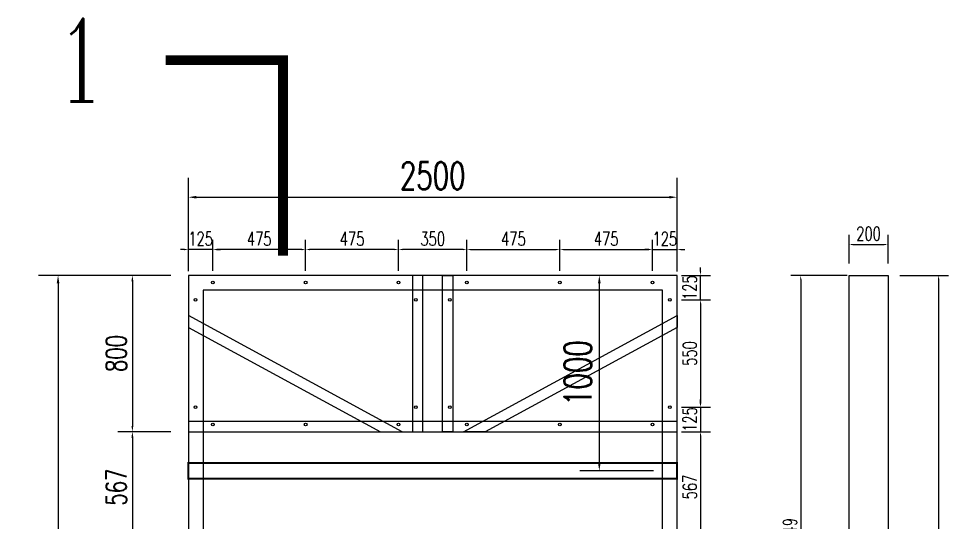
# Model space of a CAD drawing. Header units: millimetres. Extents: x -1443632 to -1307761, y 1430256 to 1527696.
# Drawn here: x -1415682 to -1410925, y 1485955 to 1488533 of the extents above; entities that cross this region are included whole.
import ezdxf

# ---------------------------------------------------------------- set-up
doc = ezdxf.new("R2010")
doc.units = ezdxf.units.MM
doc.header["$LTSCALE"] = 10
doc.layers.get('0').update_dxf_attribs({"linetype": 'CONTINUOUS'})
doc.layers.get('DEFPOINTS').update_dxf_attribs({"linetype": 'CONTINUOUS'})
for name, color, linetype in [('PUB_TEXT', 7, 'CONTINUOUS'), ('W-PLASTIC_RAILINGS塑木栏杆', 6, 'CONTINUOUS'), ('W-STEEL_FRAME钢架', 3, 'CONTINUOUS'), ('W-STEEL_KEEL钢龙骨', 5, 'CONTINUOUS')]:
    doc.layers.add(name, color=color, linetype=linetype)
doc.styles.add('_TCH_LABEL', font='COMPLEX', dxfattribs={"bigfont": 'GBCBIG'})
doc.styles.add('STANDARD_T3', font='simplex.shx', dxfattribs={"width": 0.7, "bigfont": 'gbcbig.shx'})
doc.dimstyles.new('W&&20', dxfattribs={"dimtxt": 70, "dimasz": 20, "dimexe": 50, "dimexo": 60, "dimgap": 20, "dimtad": 1, "dimdec": 0, "dimzin": 0, "dimdsep": 46, "dimtxsty": 'STANDARD_T3', "dimcen": 0.09, "dimclrd": 1, "dimclre": 1, "dimclrt": 7, "dimazin": 2, "dimtfac": 1, "dimtdec": 0, "dimtix": 1, "dimtmove": 2, "dimatfit": 3, "dimfxl": 0, "dimtolj": 1, "dimtzin": 0, "dimarcsym": 0})
doc.dimstyles.new('W&&30', dxfattribs={"dimtxt": 105, "dimasz": 30, "dimexe": 75, "dimexo": 90, "dimgap": 30, "dimtad": 1, "dimdec": 0, "dimzin": 0, "dimdsep": 46, "dimtxsty": 'STANDARD_T3', "dimcen": 0.09, "dimclrd": 1, "dimclre": 1, "dimclrt": 7, "dimazin": 2, "dimtfac": 1, "dimtdec": 0, "dimtix": 1, "dimtmove": 2, "dimatfit": 3, "dimfxl": 0, "dimtolj": 1, "dimtzin": 0, "dimarcsym": 0})
doc.dimstyles.new('W&&40', dxfattribs={"dimtxt": 140, "dimasz": 40, "dimexe": 100, "dimexo": 120, "dimgap": 40, "dimtad": 1, "dimdec": 0, "dimzin": 0, "dimdsep": 46, "dimtxsty": 'STANDARD_T3', "dimcen": 0.09, "dimclrd": 1, "dimclre": 1, "dimclrt": 7, "dimazin": 2, "dimtfac": 1, "dimtdec": 0, "dimtix": 1, "dimtmove": 2, "dimatfit": 3, "dimfxl": 0, "dimtolj": 1, "dimtzin": 0, "dimarcsym": 0})

# ---------------------------------------------------------------- blocks, each defined once
blk = doc.blocks.new('*D164')
at = {"layer": 'DEFPOINTS', "color": 0, "transparency": 16777216}
for p in [(-1412913.1, 1487350.9), (-1413388.1, 1487181.9), (-1412913.1, 1487181.9)]:
    blk.add_point(p, dxfattribs=at)
at = {"layer": 'W-PLASTIC_RAILINGS塑木栏杆', "color": 1, "lineweight": -2, "transparency": 16777216}
for p, q in [((-1413388.1, 1487241.9), (-1413388.1, 1487400.9)), ((-1412913.1, 1487241.9), (-1412913.1, 1487400.9)), ((-1413368.1, 1487350.9), (-1412933.1, 1487350.9))]:
    blk.add_line(p, q, dxfattribs=at)
at = {"layer": 'W-PLASTIC_RAILINGS塑木栏杆', "color": 1, "transparency": 16777216}
for points in [[(-1413368.1, 1487354.2), (-1413368.1, 1487347.5), (-1413388.1, 1487350.9)], [(-1412933.1, 1487354.2), (-1412933.1, 1487347.5), (-1412913.1, 1487350.9)]]:
    blk.add_solid(points, dxfattribs=at)
at = {"layer": 'W-PLASTIC_RAILINGS塑木栏杆', "color": 7, "transparency": 16777216, "insert": (-1413150.6, 1487405.9), "char_height": 70, "attachment_point": 5, "style": 'STANDARD_T3'}
blk.add_mtext('\\A1;475', dxfattribs=at)
blk = doc.blocks.new('*D165')
at = {"layer": 'DEFPOINTS', "color": 0, "transparency": 16777216}
for p in [(-1412438.1, 1487350.9), (-1412913.1, 1487181.9), (-1412438.1, 1487181.9)]:
    blk.add_point(p, dxfattribs=at)
at = {"layer": 'W-PLASTIC_RAILINGS塑木栏杆', "color": 1, "lineweight": -2, "transparency": 16777216}
for p, q in [((-1412913.1, 1487241.9), (-1412913.1, 1487400.9)), ((-1412438.1, 1487241.9), (-1412438.1, 1487400.9)), ((-1412893.1, 1487350.9), (-1412458.1, 1487350.9))]:
    blk.add_line(p, q, dxfattribs=at)
at = {"layer": 'W-PLASTIC_RAILINGS塑木栏杆', "color": 1, "transparency": 16777216}
for points in [[(-1412893.1, 1487354.2), (-1412893.1, 1487347.5), (-1412913.1, 1487350.9)], [(-1412458.1, 1487354.2), (-1412458.1, 1487347.5), (-1412438.1, 1487350.9)]]:
    blk.add_solid(points, dxfattribs=at)
at = {"layer": 'W-PLASTIC_RAILINGS塑木栏杆', "color": 7, "transparency": 16777216, "insert": (-1412675.6, 1487405.9), "char_height": 70, "attachment_point": 5, "style": 'STANDARD_T3'}
blk.add_mtext('\\A1;475', dxfattribs=at)
blk = doc.blocks.new('*D166')
at = {"layer": 'DEFPOINTS', "color": 0, "transparency": 16777216}
for p in [(-1412313.1, 1487350.9), (-1412438.1, 1487181.9), (-1412313.1, 1487178.7)]:
    blk.add_point(p, dxfattribs=at)
at = {"layer": 'W-PLASTIC_RAILINGS塑木栏杆', "color": 1, "lineweight": -2, "transparency": 16777216}
for p, q in [((-1412438.1, 1487241.9), (-1412438.1, 1487400.9)), ((-1412313.1, 1487238.7), (-1412313.1, 1487400.9)), ((-1412458.1, 1487350.9), (-1412478.1, 1487350.9)), ((-1412438.1, 1487350.9), (-1412313.1, 1487350.9)), ((-1412293.1, 1487350.9), (-1412273.1, 1487350.9))]:
    blk.add_line(p, q, dxfattribs=at)
at = {"layer": 'W-PLASTIC_RAILINGS塑木栏杆', "color": 1, "transparency": 16777216}
for points in [[(-1412458.1, 1487354.2), (-1412458.1, 1487347.5), (-1412438.1, 1487350.9)], [(-1412293.1, 1487354.2), (-1412293.1, 1487347.5), (-1412313.1, 1487350.9)]]:
    blk.add_solid(points, dxfattribs=at)
at = {"layer": 'W-PLASTIC_RAILINGS塑木栏杆', "color": 7, "transparency": 16777216, "insert": (-1412375.6, 1487405.9), "char_height": 70, "attachment_point": 5, "style": 'STANDARD_T3'}
blk.add_mtext('\\A1;125', dxfattribs=at)
blk = doc.blocks.new('*D167')
at = {"layer": 'DEFPOINTS', "color": 0, "transparency": 16777216}
for p in [(-1413738.1, 1487350.9), (-1413738.1, 1487181.9), (-1413388.1, 1487181.9)]:
    blk.add_point(p, dxfattribs=at)
at = {"layer": 'W-PLASTIC_RAILINGS塑木栏杆', "color": 1, "lineweight": -2, "transparency": 16777216}
for p, q in [((-1413738.1, 1487241.9), (-1413738.1, 1487400.9)), ((-1413388.1, 1487241.9), (-1413388.1, 1487400.9)), ((-1413408.1, 1487350.9), (-1413718.1, 1487350.9))]:
    blk.add_line(p, q, dxfattribs=at)
at = {"layer": 'W-PLASTIC_RAILINGS塑木栏杆', "color": 1, "transparency": 16777216}
for points in [[(-1413718.1, 1487354.2), (-1413718.1, 1487347.5), (-1413738.1, 1487350.9)], [(-1413408.1, 1487354.2), (-1413408.1, 1487347.5), (-1413388.1, 1487350.9)]]:
    blk.add_solid(points, dxfattribs=at)
at = {"layer": 'W-PLASTIC_RAILINGS塑木栏杆', "color": 7, "transparency": 16777216, "insert": (-1413563.1, 1487405.9), "char_height": 70, "attachment_point": 5, "style": 'STANDARD_T3'}
blk.add_mtext('\\A1;350', dxfattribs=at)
blk = doc.blocks.new('*D168')
at = {"layer": 'DEFPOINTS', "color": 0, "transparency": 16777216}
for p in [(-1412350.1, 1487094), (-1412350.1, 1486544), (-1412192.8, 1486544)]:
    blk.add_point(p, dxfattribs=at)
at = {"layer": 'W-PLASTIC_RAILINGS塑木栏杆', "color": 1, "lineweight": -2, "transparency": 16777216}
for p, q in [((-1412290.1, 1487094), (-1412142.8, 1487094)), ((-1412192.8, 1487074), (-1412192.8, 1486564)), ((-1412290.1, 1486544), (-1412142.8, 1486544))]:
    blk.add_line(p, q, dxfattribs=at)
at = {"layer": 'W-PLASTIC_RAILINGS塑木栏杆', "color": 1, "transparency": 16777216}
for points in [[(-1412196.2, 1487074), (-1412189.5, 1487074), (-1412192.8, 1487094)], [(-1412196.2, 1486564), (-1412189.5, 1486564), (-1412192.8, 1486544)]]:
    blk.add_solid(points, dxfattribs=at)
at = {"layer": 'W-PLASTIC_RAILINGS塑木栏杆', "color": 7, "transparency": 16777216, "insert": (-1412247.8, 1486819), "char_height": 70, "attachment_point": 5, "rotation": 90, "style": 'STANDARD_T3'}
blk.add_mtext('\\A1;550', dxfattribs=at)
blk = doc.blocks.new('*D169')
at = {"layer": 'DEFPOINTS', "color": 0, "transparency": 16777216}
for p in [(-1412350.1, 1487218.9), (-1412192.8, 1487218.9), (-1412350.1, 1487094)]:
    blk.add_point(p, dxfattribs=at)
at = {"layer": 'W-PLASTIC_RAILINGS塑木栏杆', "color": 1, "lineweight": -2, "transparency": 16777216}
for p, q in [((-1412192.8, 1487238.9), (-1412192.8, 1487258.9)), ((-1412290.1, 1487218.9), (-1412142.8, 1487218.9)), ((-1412192.8, 1487094), (-1412192.8, 1487218.9)), ((-1412290.1, 1487094), (-1412142.8, 1487094)), ((-1412192.8, 1487074), (-1412192.8, 1487054))]:
    blk.add_line(p, q, dxfattribs=at)
at = {"layer": 'W-PLASTIC_RAILINGS塑木栏杆', "color": 1, "transparency": 16777216}
for points in [[(-1412196.2, 1487238.9), (-1412189.5, 1487238.9), (-1412192.8, 1487218.9)], [(-1412196.2, 1487074), (-1412189.5, 1487074), (-1412192.8, 1487094)]]:
    blk.add_solid(points, dxfattribs=at)
at = {"layer": 'W-PLASTIC_RAILINGS塑木栏杆', "color": 7, "transparency": 16777216, "insert": (-1412247.8, 1487156.5), "char_height": 70, "attachment_point": 5, "rotation": 90, "style": 'STANDARD_T3'}
blk.add_mtext('\\A1;125', dxfattribs=at)
blk = doc.blocks.new('*D170')
at = {"layer": 'DEFPOINTS', "color": 0, "transparency": 16777216}
for p in [(-1412350.1, 1486544), (-1412350.1, 1486418.9), (-1412192.8, 1486418.9)]:
    blk.add_point(p, dxfattribs=at)
at = {"layer": 'W-PLASTIC_RAILINGS塑木栏杆', "color": 1, "lineweight": -2, "transparency": 16777216}
for p, q in [((-1412192.8, 1486564), (-1412192.8, 1486584)), ((-1412290.1, 1486544), (-1412142.8, 1486544)), ((-1412192.8, 1486544), (-1412192.8, 1486418.9)), ((-1412290.1, 1486418.9), (-1412142.8, 1486418.9)), ((-1412192.8, 1486398.9), (-1412192.8, 1486378.9))]:
    blk.add_line(p, q, dxfattribs=at)
at = {"layer": 'W-PLASTIC_RAILINGS塑木栏杆', "color": 1, "transparency": 16777216}
for points in [[(-1412196.2, 1486564), (-1412189.5, 1486564), (-1412192.8, 1486544)], [(-1412196.2, 1486398.9), (-1412189.5, 1486398.9), (-1412192.8, 1486418.9)]]:
    blk.add_solid(points, dxfattribs=at)
at = {"layer": 'W-PLASTIC_RAILINGS塑木栏杆', "color": 7, "transparency": 16777216, "insert": (-1412247.8, 1486481.5), "char_height": 70, "attachment_point": 5, "rotation": 90, "style": 'STANDARD_T3'}
blk.add_mtext('\\A1;125', dxfattribs=at)
blk = doc.blocks.new('*D171')
at = {"layer": 'DEFPOINTS', "color": 0, "transparency": 16777216}
for p in [(-1414213.1, 1487350.9), (-1414213.1, 1487181.9), (-1413738.1, 1487181.9)]:
    blk.add_point(p, dxfattribs=at)
at = {"layer": 'W-PLASTIC_RAILINGS塑木栏杆', "color": 1, "lineweight": -2, "transparency": 16777216}
for p, q in [((-1414213.1, 1487241.9), (-1414213.1, 1487400.9)), ((-1413738.1, 1487241.9), (-1413738.1, 1487400.9)), ((-1413758.1, 1487350.9), (-1414193.1, 1487350.9))]:
    blk.add_line(p, q, dxfattribs=at)
at = {"layer": 'W-PLASTIC_RAILINGS塑木栏杆', "color": 1, "transparency": 16777216}
for points in [[(-1414193.1, 1487354.2), (-1414193.1, 1487347.5), (-1414213.1, 1487350.9)], [(-1413758.1, 1487354.2), (-1413758.1, 1487347.5), (-1413738.1, 1487350.9)]]:
    blk.add_solid(points, dxfattribs=at)
at = {"layer": 'W-PLASTIC_RAILINGS塑木栏杆', "color": 7, "transparency": 16777216, "insert": (-1413975.6, 1487405.9), "char_height": 70, "attachment_point": 5, "style": 'STANDARD_T3'}
blk.add_mtext('\\A1;475', dxfattribs=at)
blk = doc.blocks.new('*D172')
at = {"layer": 'DEFPOINTS', "color": 0, "transparency": 16777216}
for p in [(-1414688.1, 1487350.9), (-1414688.1, 1487181.9), (-1414213.1, 1487181.9)]:
    blk.add_point(p, dxfattribs=at)
at = {"layer": 'W-PLASTIC_RAILINGS塑木栏杆', "color": 1, "lineweight": -2, "transparency": 16777216}
for p, q in [((-1414688.1, 1487241.9), (-1414688.1, 1487400.9)), ((-1414213.1, 1487241.9), (-1414213.1, 1487400.9)), ((-1414233.1, 1487350.9), (-1414668.1, 1487350.9))]:
    blk.add_line(p, q, dxfattribs=at)
at = {"layer": 'W-PLASTIC_RAILINGS塑木栏杆', "color": 1, "transparency": 16777216}
for points in [[(-1414668.1, 1487354.2), (-1414668.1, 1487347.5), (-1414688.1, 1487350.9)], [(-1414233.1, 1487354.2), (-1414233.1, 1487347.5), (-1414213.1, 1487350.9)]]:
    blk.add_solid(points, dxfattribs=at)
at = {"layer": 'W-PLASTIC_RAILINGS塑木栏杆', "color": 7, "transparency": 16777216, "insert": (-1414450.6, 1487405.9), "char_height": 70, "attachment_point": 5, "style": 'STANDARD_T3'}
blk.add_mtext('\\A1;475', dxfattribs=at)
blk = doc.blocks.new('*D173')
at = {"layer": 'DEFPOINTS', "color": 0, "transparency": 16777216}
for p in [(-1414813.1, 1487350.9), (-1414813.1, 1487180.8), (-1414688.1, 1487181.9)]:
    blk.add_point(p, dxfattribs=at)
at = {"layer": 'W-PLASTIC_RAILINGS塑木栏杆', "color": 1, "lineweight": -2, "transparency": 16777216}
for p, q in [((-1414813.1, 1487240.8), (-1414813.1, 1487400.9)), ((-1414688.1, 1487241.9), (-1414688.1, 1487400.9)), ((-1414833.1, 1487350.9), (-1414853.1, 1487350.9)), ((-1414688.1, 1487350.9), (-1414813.1, 1487350.9)), ((-1414668.1, 1487350.9), (-1414648.1, 1487350.9))]:
    blk.add_line(p, q, dxfattribs=at)
at = {"layer": 'W-PLASTIC_RAILINGS塑木栏杆', "color": 1, "transparency": 16777216}
for points in [[(-1414833.1, 1487354.2), (-1414833.1, 1487347.5), (-1414813.1, 1487350.9)], [(-1414668.1, 1487354.2), (-1414668.1, 1487347.5), (-1414688.1, 1487350.9)]]:
    blk.add_solid(points, dxfattribs=at)
at = {"layer": 'W-PLASTIC_RAILINGS塑木栏杆', "color": 7, "transparency": 16777216, "insert": (-1414750.6, 1487405.9), "char_height": 70, "attachment_point": 5, "style": 'STANDARD_T3'}
blk.add_mtext('\\A1;125', dxfattribs=at)
blk = doc.blocks.new('*D39')
at = {"layer": 'DEFPOINTS', "color": 0, "transparency": 16777216}
for p in [(-1412313.1, 1486418.9), (-1412313.1, 1485852.2), (-1412192.8, 1485852.2)]:
    blk.add_point(p, dxfattribs=at)
at = {"layer": 'W-PLASTIC_RAILINGS塑木栏杆', "color": 1, "lineweight": -2, "transparency": 16777216}
for p, q in [((-1412253.1, 1486418.9), (-1412142.8, 1486418.9)), ((-1412192.8, 1486398.9), (-1412192.8, 1485872.2)), ((-1412253.1, 1485852.2), (-1412142.8, 1485852.2))]:
    blk.add_line(p, q, dxfattribs=at)
at = {"layer": 'W-PLASTIC_RAILINGS塑木栏杆', "color": 1, "transparency": 16777216}
for points in [[(-1412196.2, 1486398.9), (-1412189.5, 1486398.9), (-1412192.8, 1486418.9)], [(-1412196.2, 1485872.2), (-1412189.5, 1485872.2), (-1412192.8, 1485852.2)]]:
    blk.add_solid(points, dxfattribs=at)
at = {"layer": 'W-PLASTIC_RAILINGS塑木栏杆', "color": 7, "transparency": 16777216, "insert": (-1412247.8, 1486135.6), "char_height": 70, "attachment_point": 5, "rotation": 90, "style": 'STANDARD_T3'}
blk.add_mtext('\\A1;567', dxfattribs=at)
blk = doc.blocks.new('*D41')
at = {"layer": 'DEFPOINTS', "color": 0, "transparency": 16777216}
for p in [(-1412313.1, 1487618.8), (-1414813.1, 1487218.9), (-1412313.1, 1487218.9)]:
    blk.add_point(p, dxfattribs=at)
at = {"layer": 'W-PLASTIC_RAILINGS塑木栏杆', "color": 1, "lineweight": -2, "transparency": 16777216}
for p, q in [((-1414813.1, 1487338.9), (-1414813.1, 1487718.8)), ((-1412313.1, 1487338.9), (-1412313.1, 1487718.8)), ((-1414773.1, 1487618.8), (-1412353.1, 1487618.8))]:
    blk.add_line(p, q, dxfattribs=at)
at = {"layer": 'W-PLASTIC_RAILINGS塑木栏杆', "color": 1, "transparency": 16777216}
for points in [[(-1414773.1, 1487625.5), (-1414773.1, 1487612.2), (-1414813.1, 1487618.8)], [(-1412353.1, 1487625.5), (-1412353.1, 1487612.2), (-1412313.1, 1487618.8)]]:
    blk.add_solid(points, dxfattribs=at)
at = {"layer": 'W-PLASTIC_RAILINGS塑木栏杆', "color": 7, "transparency": 16777216, "insert": (-1413563.1, 1487728.8), "char_height": 140, "attachment_point": 5, "style": 'STANDARD_T3'}
blk.add_mtext('\\A1;2500', dxfattribs=at)
blk = doc.blocks.new('*D184')
at = {"layer": 'DEFPOINTS', "color": 0, "transparency": 16777216}
for p in [(-1414813.1, 1487218.9), (-1415479.8, 1482318.9), (-1414813.1, 1482318.9)]:
    blk.add_point(p, dxfattribs=at)
at = {"layer": 'W-PLASTIC_RAILINGS塑木栏杆', "color": 1, "lineweight": -2, "transparency": 16777216}
for p, q in [((-1414933.1, 1487218.9), (-1415579.8, 1487218.9)), ((-1415479.8, 1487178.9), (-1415479.8, 1482358.9)), ((-1414933.1, 1482318.9), (-1415579.8, 1482318.9))]:
    blk.add_line(p, q, dxfattribs=at)
at = {"layer": 'W-PLASTIC_RAILINGS塑木栏杆', "color": 1, "transparency": 16777216}
for points in [[(-1415486.4, 1487178.9), (-1415473.1, 1487178.9), (-1415479.8, 1487218.9)], [(-1415486.4, 1482358.9), (-1415473.1, 1482358.9), (-1415479.8, 1482318.9)]]:
    blk.add_solid(points, dxfattribs=at)
at = {"layer": 'W-PLASTIC_RAILINGS塑木栏杆', "color": 7, "transparency": 16777216, "insert": (-1415589.8, 1484768.9), "char_height": 140, "attachment_point": 5, "rotation": 90, "style": 'STANDARD_T3'}
blk.add_mtext('\\A1;4900', dxfattribs=at)
blk = doc.blocks.new('*D42')
at = {"layer": 'DEFPOINTS', "color": 0, "transparency": 16777216}
for p in [(-1411383.4, 1487217.9), (-1411680.7, 1484568.9), (-1411383.4, 1484568.9)]:
    blk.add_point(p, dxfattribs=at)
at = {"layer": 'W-PLASTIC_RAILINGS塑木栏杆', "color": 1, "lineweight": -2, "transparency": 16777216}
for p, q in [((-1411443.4, 1487217.9), (-1411730.7, 1487217.9)), ((-1411680.7, 1487197.9), (-1411680.7, 1484588.9)), ((-1411443.4, 1484568.9), (-1411730.7, 1484568.9))]:
    blk.add_line(p, q, dxfattribs=at)
at = {"layer": 'W-PLASTIC_RAILINGS塑木栏杆', "color": 1, "transparency": 16777216}
for points in [[(-1411684, 1487197.9), (-1411677.3, 1487197.9), (-1411680.7, 1487217.9)], [(-1411684, 1484588.9), (-1411677.3, 1484588.9), (-1411680.7, 1484568.9)]]:
    blk.add_solid(points, dxfattribs=at)
at = {"layer": 'W-PLASTIC_RAILINGS塑木栏杆', "color": 7, "transparency": 16777216, "insert": (-1411735.7, 1485893.4), "char_height": 70, "attachment_point": 5, "rotation": 90, "style": 'STANDARD_T3'}
blk.add_mtext('\\A1;2649', dxfattribs=at)
blk = doc.blocks.new('*D185')
at = {"layer": 'DEFPOINTS', "color": 0, "transparency": 16777216}
for p in [(-1411233.4, 1487218.9), (-1411233.4, 1482318.9), (-1410975, 1482318.9)]:
    blk.add_point(p, dxfattribs=at)
at = {"layer": 'W-PLASTIC_RAILINGS塑木栏杆', "color": 1, "lineweight": -2, "transparency": 16777216}
for p, q in [((-1411173.4, 1487218.9), (-1410925, 1487218.9)), ((-1410975, 1487198.9), (-1410975, 1482338.9)), ((-1411173.4, 1482318.9), (-1410925, 1482318.9))]:
    blk.add_line(p, q, dxfattribs=at)
at = {"layer": 'W-PLASTIC_RAILINGS塑木栏杆', "color": 1, "transparency": 16777216}
for points in [[(-1410978.3, 1487198.9), (-1410971.6, 1487198.9), (-1410975, 1487218.9)], [(-1410978.3, 1482338.9), (-1410971.6, 1482338.9), (-1410975, 1482318.9)]]:
    blk.add_solid(points, dxfattribs=at)
at = {"layer": 'W-PLASTIC_RAILINGS塑木栏杆', "color": 7, "transparency": 16777216, "insert": (-1411030, 1484768.9), "char_height": 70, "attachment_point": 5, "rotation": 90, "style": 'STANDARD_T3'}
blk.add_mtext('\\A1;4900', dxfattribs=at)
blk = doc.blocks.new('*D186')
at = {"layer": 'DEFPOINTS', "color": 0, "transparency": 16777216}
for p in [(-1411233.4, 1487376.8), (-1411433.4, 1487218.9), (-1411233.4, 1487218.9)]:
    blk.add_point(p, dxfattribs=at)
at = {"layer": 'W-PLASTIC_RAILINGS塑木栏杆', "color": 1, "lineweight": -2, "transparency": 16777216}
for p, q in [((-1411433.4, 1487278.9), (-1411433.4, 1487426.8)), ((-1411233.4, 1487278.9), (-1411233.4, 1487426.8)), ((-1411413.4, 1487376.8), (-1411253.4, 1487376.8))]:
    blk.add_line(p, q, dxfattribs=at)
at = {"layer": 'W-PLASTIC_RAILINGS塑木栏杆', "color": 1, "transparency": 16777216}
for points in [[(-1411413.4, 1487380.2), (-1411413.4, 1487373.5), (-1411433.4, 1487376.8)], [(-1411253.4, 1487380.2), (-1411253.4, 1487373.5), (-1411233.4, 1487376.8)]]:
    blk.add_solid(points, dxfattribs=at)
at = {"layer": 'W-PLASTIC_RAILINGS塑木栏杆', "color": 7, "transparency": 16777216, "insert": (-1411333.4, 1487431.8), "char_height": 70, "attachment_point": 5, "style": 'STANDARD_T3'}
blk.add_mtext('\\A1;200', dxfattribs=at)
blk = doc.blocks.new('*D260')
at = {"color": 1, "lineweight": -2, "transparency": 16777216}
for p, q in [((-1412433.1, 1487218.9), (-1412810.8, 1487218.9)), ((-1412710.8, 1487178.9), (-1412710.8, 1486258.9)), ((-1412433.1, 1486218.9), (-1412810.8, 1486218.9))]:
    blk.add_line(p, q, dxfattribs=at)
at = {"color": 1, "transparency": 16777216}
for points in [[(-1412717.5, 1487178.9), (-1412704.1, 1487178.9), (-1412710.8, 1487218.9)], [(-1412717.5, 1486258.9), (-1412704.1, 1486258.9), (-1412710.8, 1486218.9)]]:
    blk.add_solid(points, dxfattribs=at)
at = {"layer": 'DEFPOINTS', "color": 0, "transparency": 16777216}
for p in [(-1412313.1, 1487218.9), (-1412710.8, 1486218.9), (-1412313.1, 1486218.9)]:
    blk.add_point(p, dxfattribs=at)
at = {"color": 7, "transparency": 16777216, "insert": (-1412820.8, 1486718.9), "char_height": 140, "attachment_point": 5, "rotation": 90, "style": 'STANDARD_T3'}
blk.add_mtext('\\A1;1000', dxfattribs=at)
blk = doc.blocks.new('*D420')
at = {"color": 1, "lineweight": -2, "transparency": 16777216}
for p, q in [((-1414903.1, 1487218.9), (-1415174.4, 1487218.9)), ((-1415099.4, 1487188.9), (-1415099.4, 1486448.9)), ((-1414903.1, 1486418.9), (-1415174.4, 1486418.9))]:
    blk.add_line(p, q, dxfattribs=at)
at = {"color": 1, "transparency": 16777216}
for points in [[(-1415104.4, 1487188.9), (-1415094.4, 1487188.9), (-1415099.4, 1487218.9)], [(-1415104.4, 1486448.9), (-1415094.4, 1486448.9), (-1415099.4, 1486418.9)]]:
    blk.add_solid(points, dxfattribs=at)
at = {"layer": 'DEFPOINTS', "color": 0, "transparency": 16777216}
for p in [(-1414813.1, 1487218.9), (-1415099.4, 1486418.9), (-1414813.1, 1486418.9)]:
    blk.add_point(p, dxfattribs=at)
at = {"color": 7, "transparency": 16777216, "insert": (-1415181.9, 1486818.9), "char_height": 105, "attachment_point": 5, "rotation": 90, "style": 'STANDARD_T3'}
blk.add_mtext('\\A1;800', dxfattribs=at)
blk = doc.blocks.new('*D421')
at = {"color": 1, "lineweight": -2, "transparency": 16777216}
for p, q in [((-1414903.1, 1486418.9), (-1415174.4, 1486418.9)), ((-1415099.4, 1486388.9), (-1415099.4, 1485882.2)), ((-1414903.1, 1485852.2), (-1415174.4, 1485852.2))]:
    blk.add_line(p, q, dxfattribs=at)
at = {"color": 1, "transparency": 16777216}
for points in [[(-1415104.4, 1486388.9), (-1415094.4, 1486388.9), (-1415099.4, 1486418.9)], [(-1415104.4, 1485882.2), (-1415094.4, 1485882.2), (-1415099.4, 1485852.2)]]:
    blk.add_solid(points, dxfattribs=at)
at = {"layer": 'DEFPOINTS', "color": 0, "transparency": 16777216}
for p in [(-1414813.1, 1486418.9), (-1415099.4, 1485852.2), (-1414813.1, 1485852.2)]:
    blk.add_point(p, dxfattribs=at)
at = {"color": 7, "transparency": 16777216, "insert": (-1415181.9, 1486135.6), "char_height": 105, "attachment_point": 5, "rotation": 90, "style": 'STANDARD_T3'}
blk.add_mtext('\\A1;567', dxfattribs=at)

msp = doc.modelspace()

# ---------------------------------------------------------------- linework, layer by layer
at = {"color": 3, "const_width": 50}
msp.add_lwpolyline([(-1414928.9, 1488320.4), (-1414328.9, 1488320.4), (-1414328.9, 1487320.4)], dxfattribs=at)
at = {"layer": 'W-PLASTIC_RAILINGS塑木栏杆'}
for centre in [(-1414688.1, 1487181.9), (-1414213.1, 1487181.9), (-1413738.1, 1487181.9), (-1413388.1, 1487181.9), (-1412913.1, 1487181.9), (-1412438.1, 1487181.9), (-1414776.1, 1487094), (-1413650.1, 1487093.9), (-1413476.1, 1487093.9), (-1412350.1, 1487094), (-1414776.1, 1486544), (-1413650.1, 1486543.9), (-1413476.1, 1486543.9), (-1412350.1, 1486544), (-1414688.1, 1486455.9), (-1414213.1, 1486455.9), (-1413738.1, 1486455.9), (-1413388.1, 1486455.9), (-1412913.1, 1486455.9), (-1412438.1, 1486455.9)]:
    msp.add_circle(centre, 7, dxfattribs=at)
at = {"layer": 'W-STEEL_FRAME钢架', "color": 4}
for points in [[(-1414813.1, 1482318.9), (-1412313.1, 1482318.9), (-1412313.1, 1487218.9), (-1414813.1, 1487218.9)], [(-1411233.4, 1482318.9), (-1411433.4, 1482318.9), (-1411433.4, 1487218.9), (-1411233.4, 1487218.9)], [(-1414738.1, 1482393.9), (-1412388.1, 1482393.9), (-1412388.1, 1487143.9), (-1414738.1, 1487143.9)]]:
    msp.add_lwpolyline(points, close=True, dxfattribs=at)
at = {"layer": 'W-STEEL_FRAME钢架'}
for points in [[(-1413666.1, 1486418.9), (-1413613.1, 1486418.9), (-1413613.1, 1487218.9), (-1413666.1, 1487218.9)], [(-1413460.1, 1486418.9), (-1413513.1, 1486418.9), (-1413513.1, 1487218.9), (-1413460.1, 1487218.9)], [(-1414813.1, 1486418.9), (-1412313.1, 1486418.9), (-1412313.1, 1486471.9), (-1414813.1, 1486471.9)]]:
    msp.add_lwpolyline(points, close=True, dxfattribs=at)
at = {"layer": 'W-STEEL_FRAME钢架', "color": 6}
for points in [[(-1413830.7, 1486418.9), (-1413719.7, 1486418.9), (-1414813.1, 1487014.1), (-1414813.1, 1486952.8)], [(-1413295.5, 1486418.9), (-1413406.4, 1486418.9), (-1412313.1, 1487014.1), (-1412313.1, 1486952.8)]]:
    msp.add_lwpolyline(points, close=True, dxfattribs=at)
at = {"layer": 'W-STEEL_KEEL钢龙骨', "color": 1, "const_width": 10}
msp.add_lwpolyline([(-1414813.1, 1486178.9), (-1412313.1, 1486178.9), (-1412313.1, 1486258.9), (-1414813.1, 1486258.9)], close=True, dxfattribs=at)

# ---------------------------------------------------------------- texts
at = {"layer": 'PUB_TEXT', "color": 7, "style": '_TCH_LABEL', "width": 0.705882}
msp.add_text('1', height=425, dxfattribs=at).set_placement((-1415493.2, 1488107.9))

# ---------------------------------------------------------------- dimensions: what is measured, and where the dimension line sits
at = {"color": 3}
for base, p1, p2, picture, middle in [((-1415099.4, 1486418.9), (-1414813.1, 1487218.9), (-1414813.1, 1486418.9), '*D420', (-1415181.9, 1486818.9)), ((-1415099.4, 1485852.2), (-1414813.1, 1486418.9), (-1414813.1, 1485852.2), '*D421', (-1415181.9, 1486135.6))]:
    dim = msp.add_linear_dim(base=base, p1=p1, p2=p2, angle=90, dimstyle='W&&30', dxfattribs=at)
    dim.commit()
    dim.dimension.update_dxf_attribs({"geometry": picture, "text_midpoint": middle})
dim = msp.add_linear_dim(base=(-1412710.8, 1486218.9), p1=(-1412313.1, 1487218.9), p2=(-1412313.1, 1486218.9), angle=270, dimstyle='W&&40')
dim.commit()
dim.dimension.update_dxf_attribs({"geometry": '*D260', "text_midpoint": (-1412820.8, 1486718.9)})
at = {"layer": 'W-PLASTIC_RAILINGS塑木栏杆'}
for base, p1, p2, dimstyle, picture, middle in [((-1412313.1, 1487618.8), (-1414813.1, 1487218.9), (-1412313.1, 1487218.9), 'W&&40', '*D41', (-1413563.1, 1487728.8)), ((-1411233.4, 1487376.8), (-1411433.4, 1487218.9), (-1411233.4, 1487218.9), 'W&&20', '*D186', (-1411333.4, 1487431.8)), ((-1414813.1, 1487350.9), (-1414688.1, 1487181.9), (-1414813.1, 1487180.8), 'W&&20', '*D173', (-1414750.6, 1487405.9)), ((-1414688.1, 1487350.9), (-1414213.1, 1487181.9), (-1414688.1, 1487181.9), 'W&&20', '*D172', (-1414450.6, 1487405.9)), ((-1414213.1, 1487350.9), (-1413738.1, 1487181.9), (-1414213.1, 1487181.9), 'W&&20', '*D171', (-1413975.6, 1487405.9)), ((-1413738.1, 1487350.9), (-1413388.1, 1487181.9), (-1413738.1, 1487181.9), 'W&&20', '*D167', (-1413563.1, 1487405.9)), ((-1412913.1, 1487350.9), (-1413388.1, 1487181.9), (-1412913.1, 1487181.9), 'W&&20', '*D164', (-1413150.6, 1487405.9)), ((-1412438.1, 1487350.9), (-1412913.1, 1487181.9), (-1412438.1, 1487181.9), 'W&&20', '*D165', (-1412675.6, 1487405.9)), ((-1412313.1, 1487350.9), (-1412438.1, 1487181.9), (-1412313.1, 1487178.7), 'W&&20', '*D166', (-1412375.6, 1487405.9))]:
    dim = msp.add_linear_dim(base=base, p1=p1, p2=p2, dimstyle=dimstyle, dxfattribs=at)
    dim.commit()
    dim.dimension.update_dxf_attribs({"geometry": picture, "text_midpoint": middle})
for base, p1, p2, dimstyle, picture, middle in [((-1412192.8, 1487218.9), (-1412350.1, 1487094), (-1412350.1, 1487218.9), 'W&&20', '*D169', (-1412247.8, 1487156.5)), ((-1415479.8, 1482318.9), (-1414813.1, 1487218.9), (-1414813.1, 1482318.9), 'W&&40', '*D184', (-1415589.8, 1484768.9)), ((-1411680.7, 1484568.9), (-1411383.4, 1487217.9), (-1411383.4, 1484568.9), 'W&&20', '*D42', (-1411735.7, 1485893.4)), ((-1410975, 1482318.9), (-1411233.4, 1487218.9), (-1411233.4, 1482318.9), 'W&&20', '*D185', (-1411030, 1484768.9)), ((-1412192.8, 1486544), (-1412350.1, 1487094), (-1412350.1, 1486544), 'W&&20', '*D168', (-1412247.8, 1486819)), ((-1412192.8, 1486418.9), (-1412350.1, 1486544), (-1412350.1, 1486418.9), 'W&&20', '*D170', (-1412247.8, 1486481.5)), ((-1412192.8, 1485852.2), (-1412313.1, 1486418.9), (-1412313.1, 1485852.2), 'W&&20', '*D39', (-1412247.8, 1486135.6))]:
    dim = msp.add_linear_dim(base=base, p1=p1, p2=p2, angle=270, dimstyle=dimstyle, dxfattribs=at)
    dim.commit()
    dim.dimension.update_dxf_attribs({"geometry": picture, "text_midpoint": middle})

doc.saveas('drawing.dxf')
